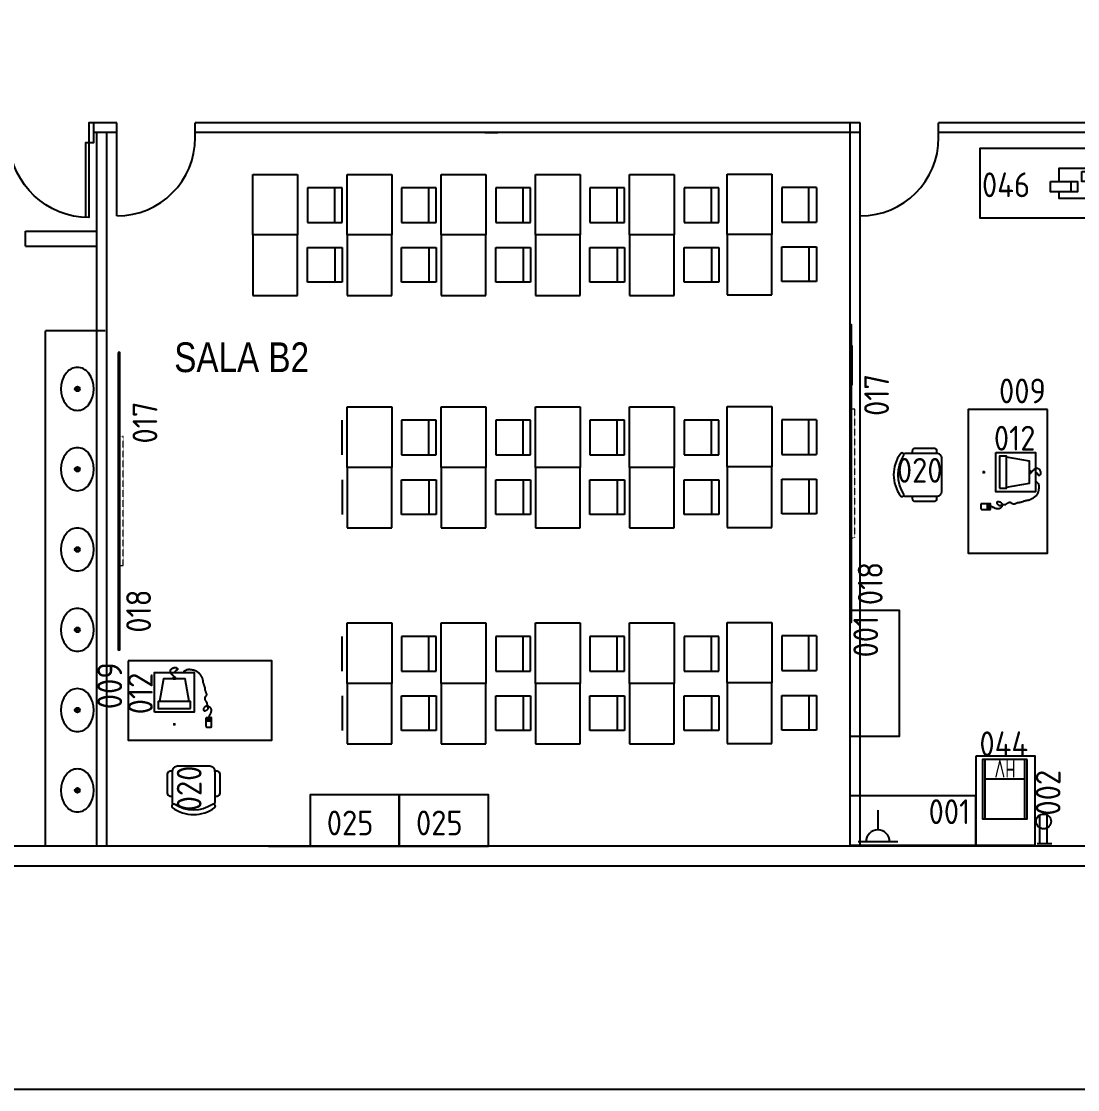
# Model space of a CAD drawing. Header units: millimetres. Extents: x 18768 to 1484868, y -11027 to 520152.
# Drawn here: x 1388104 to 1398761, y 136290 to 147066 of the extents above; entities that cross this region are included whole.
import ezdxf
from ezdxf.enums import TextEntityAlignment as Align

# ---------------------------------------------------------------- set-up
doc = ezdxf.new("R2010")
doc.units = ezdxf.units.MM
doc.linetypes.add('HIDDEN', pattern=[0.375, 0.25, -0.125])
for name, color, linetype in [('025', 3, 'Continuous'), ('1-PAREDES', 7, 'Continuous'), ('4-MOBILIA', 4, 'Continuous'), ('esquadrias', 2, 'Continuous'), ('L018-SIMBOLO1', 3, 'Continuous'), ('L025-CONTORNO', 7, 'Continuous'), ('L025-TEXTO', 7, 'Continuous'), ('L035-ARRANJO-ADQUIRIR', 102, 'Continuous'), ('L035-TEXTO', 40, 'Continuous'), ('MOBÍLIA', 26, 'Continuous'), ('Muros', 4, 'Continuous'), ('PAREDES', 7, 'Continuous')]:
    doc.layers.add(name, color=color, linetype=linetype)
doc.layers.add('L035-DEMOLIÇÃO', color=40, linetype='Continuous', plot=False)
doc.styles.add('ISO-CP--18', font='isocp.shx', dxfattribs={"width": 0.75, "height": 180})
doc.styles.add('ISO-CP--25', font='isocp.shx', dxfattribs={"height": 250})
doc.styles.get("Standard").update_dxf_attribs({"font": 'arial.ttf'})

# ---------------------------------------------------------------- blocks, each defined once
blk = doc.blocks.new('cubem-pl')
at = {"linetype": 'Continuous'}
for radius in [0.024, 0.012]:
    blk.add_circle((0.265, 0), radius, dxfattribs=at)
for centre, radius, start, end in [((0.265, 0.076), 0.139, 37.5041, 142.4959), ((0.364, 0), 0.264, 142.4959, 217.5041), ((0.166, 0), 0.264, 322.4959, 37.5041), ((0.265, -0.076), 0.139, 217.5041, 322.4959)]:
    blk.add_arc(centre, radius, start, end)
blk = doc.blocks.new('BL_SENAI_id9300159197')
at = {"layer": 'L025-CONTORNO', "color": 0, "linetype": 'HIDDEN', "lineweight": 9}
blk.add_lwpolyline([(-650, -50), (650, -50), (650, 0), (-650, 0)], close=True, dxfattribs=at)
at = {"layer": 'L025-TEXTO', "lineweight": 9, "style": 'ISO-CP--25'}
blk.add_attdef('rmp_mt_codmaterial', (15, 15), '', height=40, dxfattribs=at)
at = {"layer": 'L025-TEXTO', "lineweight": 9, "style": 'ISO-CP--25', "flags": 1}
for tag in ['rmp_mt_nomeunid', 'rmp_mt_potencia', 'rmp_mt_cod']:
    blk.add_attdef(tag, (15, 15), '', height=40, dxfattribs=at)
blk = doc.blocks.new('BL_SENAI_id9320290690')
at = {"layer": 'L025-CONTORNO', "color": 0}
blk.add_lwpolyline([(-3131, 134), (-131, 134), (-131, 152), (-3131, 152)], close=True, dxfattribs=at)
at = {"layer": 'L025-TEXTO', "style": 'ISO-CP--25'}
blk.add_attdef('rmp_mt_codmaterial', (15, 15), '', height=40, dxfattribs=at)
at = {"layer": 'L025-TEXTO', "style": 'ISO-CP--25', "flags": 1}
for tag in ['rmp_mt_nomeunid', 'rmp_mt_potencia', 'rmp_mt_cod']:
    blk.add_attdef(tag, (15, 15), '', height=40, dxfattribs=at)
blk = doc.blocks.new('BL_SENAI_id9350512080')
at = {"layer": 'L035-ARRANJO-ADQUIRIR', "color": 0, "linetype": 'ByBlock', "lineweight": -2}
for p, q in [((0, 400), (0, -200)), ((400, 400), (400, -200)), ((0, 0), (400, 0))]:
    blk.add_line(p, q, dxfattribs=at)
blk.add_lwpolyline([(-25, -200), (425, -200), (425, 400), (-25, 400)], close=True, dxfattribs=at)
at = {"layer": 'L025-TEXTO', "style": 'ISO-CP--25'}
blk.add_attdef('rmp_mt_codmaterial', (15, 15), '', height=40, dxfattribs=at)
at = {"layer": 'L025-TEXTO', "style": 'ISO-CP--25', "flags": 1}
for tag in ['rmp_mt_nomeunid', 'rmp_mt_potencia', 'rmp_mt_cod']:
    blk.add_attdef(tag, (15, 15), '', height=40, dxfattribs=at)
at = {"layer": 'L035-ARRANJO-ADQUIRIR', "color": 0, "linetype": 'ByBlock', "lineweight": -2, "style": 'ISO-CP--18', "width": 0.75}
blk.add_text('HV', height=180, dxfattribs=at).set_placement((91, -196))
blk = doc.blocks.new('BL_SENAI_id9320230780')
at = {"layer": 'L025-TEXTO', "color": 0}
blk.add_lwpolyline([(-342, 28), (295, 665), (-130, 1089), (-766, 453)], close=True, dxfattribs=at)
at = {"layer": 'L025-TEXTO', "style": 'ISO-CP--18'}
blk.add_attdef('rmp_mt_codmaterial', (15, 15), '', height=40, dxfattribs=at)
at = {"layer": 'L025-TEXTO', "style": 'ISO-CP--18', "flags": 1}
for tag in ['rmp_mt_nomeunid', 'rmp_mt_potencia', 'rmp_mt_cod']:
    blk.add_attdef(tag, (15, 15), '', height=40, dxfattribs=at)
blk = doc.blocks.new('BL_SENAI_id9330391500')
at = {"layer": 'L035-ARRANJO-ADQUIRIR', "color": 0, "linetype": 'ByBlock', "lineweight": -2}
for p, q in [((1196, 468), (1196, 365)), ((1256, 468), (1256, 365)), ((920, 365), (920, 261)), ((1210, 352), (1210, 336)), ((1296, 352), (1210, 352)), ((1296, 336), (1210, 336)), ((1296, 336), (1210, 336)), ((1218, 365), (1218, 352)), ((1218, 336), (1218, 328)), ((1234, 328), (1218, 328)), ((1234, 365), (1234, 352)), ((1234, 336), (1234, 328))]:
    blk.add_line(p, q, dxfattribs=at)
for points in [[(1500, 0), (1500, 0), (1500, 700), (1500, 700), (0, 700), (0, 700), (0, 0), (0, 0)], [(1031, 468), (1301, 468), (1301, 365), (1031, 365)], [(715, 365), (985, 365), (985, 261), (715, 261)], [(1296, 358), (1356, 358), (1356, 331), (1296, 331)]]:
    blk.add_lwpolyline(points, close=True, dxfattribs=at)
blk.add_lwpolyline([(798, 261), (798, 199), (1398, 199), (1398, 499), (798, 499), (798, 365)], dxfattribs=at)
at = {"layer": 'L025-TEXTO', "style": 'ISO-CP--25'}
blk.add_attdef('rmp_mt_codmaterial', (15, 15), '', height=40, dxfattribs=at)
at = {"layer": 'L025-TEXTO', "style": 'ISO-CP--25', "flags": 1}
for tag in ['rmp_mt_nomeunid', 'rmp_mt_potencia', 'rmp_mt_cod']:
    blk.add_attdef(tag, (15, 15), '', height=40, dxfattribs=at)
blk = doc.blocks.new('BL_SENAI_id9320260060')
at = {"layer": '025', "color": 0}
blk.add_lwpolyline([(-1269, -8), (1, -8), (1, 492), (-1269, 492)], close=True, dxfattribs=at)
at = {"layer": 'L025-TEXTO', "style": 'ISO-CP--18'}
blk.add_attdef('rmp_mt_codmaterial', (15, 15), '', height=40, dxfattribs=at)
at = {"layer": 'L025-TEXTO', "style": 'ISO-CP--18', "flags": 1}
for tag in ['rmp_mt_nomeunid', 'rmp_mt_potencia', 'rmp_mt_cod']:
    blk.add_attdef(tag, (15, 15), '', height=40, dxfattribs=at)
blk = doc.blocks.new('BL_SENAI_id9320230440')
at = {"layer": 'L035-ARRANJO-ADQUIRIR', "color": 0}
blk.add_lwpolyline([(0, 520), (-900, 520), (-900, 0), (0, 0)], close=True, dxfattribs=at)
at = {"layer": 'L025-TEXTO', "style": 'ISO-CP--25'}
blk.add_attdef('rmp_mt_codmaterial', (15, 15), '', height=40, dxfattribs=at)
at = {"layer": 'L025-TEXTO', "style": 'ISO-CP--25', "flags": 1}
for tag in ['rmp_mt_nomeunid', 'rmp_mt_potencia', 'rmp_mt_cod']:
    blk.add_attdef(tag, (15, 15), '', height=40, dxfattribs=at)
blk = doc.blocks.new('BL_SENAI_id9320210400')
at = {"layer": 'L035-ARRANJO-ADQUIRIR', "color": 0}
for points in [[(-690, 550, -0.290756), (-310, 550, 0.829608), (-284, 579, 0.333333), (-716, 579, 0.829608), (-690, 550)], [(-710, 550, 0.129448), (-717, 523), (-717, 219, 0.414214), (-663, 164), (-338, 164, 0.414214), (-284, 219), (-284, 525, 0.120944), (-290, 550)], [(-717, 464), (-737, 464, 0.414214), (-767, 434), (-767, 244, 0.414214), (-737, 214), (-717, 214)], [(-284, 214), (-264, 214, 0.414214), (-234, 244), (-234, 434, 0.414214), (-264, 464), (-284, 464)]]:
    blk.add_lwpolyline(points, format="xyb", dxfattribs=at)
at = {"layer": 'L025-TEXTO', "style": 'ISO-CP--25'}
blk.add_attdef('rmp_mt_codmaterial', (15, 15), '', height=40, dxfattribs=at)
at = {"layer": 'L025-TEXTO', "style": 'ISO-CP--25', "flags": 1}
for tag in ['rmp_mt_nomeunid', 'rmp_mt_potencia', 'rmp_mt_cod']:
    blk.add_attdef(tag, (15, 15), '', height=40, dxfattribs=at)
blk = doc.blocks.new('BL_SENAI_id9370710510')
at = {"layer": 'L035-ARRANJO-ADQUIRIR', "color": 0}
for p, q in [((173, 95), (173, 119)), ((491, 168), (491, 85)), ((491, 142), (549, 142)), ((491, 141), (549, 141)), ((495, 168), (495, 145)), ((511, 168), (495, 168)), ((495, 145), (511, 145)), ((542, 174), (498, 174)), ((511, 145), (511, 168)), ((529, 168), (512, 168)), ((512, 168), (512, 145)), ((512, 145), (529, 145)), ((529, 145), (529, 168)), ((530, 168), (530, 145)), ((546, 168), (530, 168)), ((530, 145), (546, 145)), ((546, 145), (546, 168)), ((549, 85), (549, 168)), ((185, 107), (161, 107)), ((498, 78), (542, 78))]:
    blk.add_line(p, q, dxfattribs=at)
for points in [[(173, 581), (172, 586), (170, 590), (168, 593), (165, 596), (162, 598), (160, 599), (158, 600), (156, 602), (154, 603), (153, 604), (152, 606), (152, 607), (152, 609), (151, 610), (151, 611), (150, 612), (149, 613), (148, 614), (146, 615), (145, 616), (143, 617), (141, 618), (139, 620), (138, 622), (136, 624), (135, 627), (134, 630), (133, 633), (133, 637), (133, 640), (133, 644), (133, 647), (134, 650), (134, 653), (135, 656), (137, 658), (138, 661), (140, 663), (142, 665), (144, 667), (146, 668), (148, 670), (151, 671), (153, 672), (156, 673), (158, 674), (160, 675), (162, 676), (164, 676), (166, 677), (168, 678), (170, 678), (172, 679), (174, 679), (175, 679), (177, 680), (179, 680), (180, 680), (182, 680), (183, 680), (185, 680), (187, 680), (189, 679), (190, 679), (192, 678), (194, 678), (195, 677), (197, 676), (199, 675), (200, 674), (201, 672), (203, 671), (204, 670), (205, 669), (205, 667), (206, 666), (206, 665), (206, 664), (206, 663), (206, 662), (205, 660), (205, 659), (204, 658), (203, 658), (201, 657), (200, 656), (199, 655), (197, 654), (196, 653), (194, 653), (193, 652), (191, 651), (190, 650), (189, 649), (187, 648), (186, 647), (185, 645), (184, 644), (183, 642), (182, 640), (181, 637), (179, 635), (176, 632), (173, 629)], [(268, 629), (272, 638), (277, 645), (282, 650), (288, 655), (294, 657), (300, 659), (307, 661), (313, 661), (320, 662), (326, 662), (332, 661), (338, 661), (343, 660), (349, 659), (355, 658), (360, 657), (366, 656), (371, 654), (377, 652), (382, 651), (387, 649), (392, 646), (397, 644), (402, 641), (406, 637), (411, 634), (415, 630), (419, 626), (422, 621), (426, 617), (430, 612), (433, 607), (437, 602), (440, 597), (443, 591), (447, 586), (449, 580), (452, 575), (454, 570), (456, 565), (457, 560), (458, 555), (459, 550), (460, 545), (460, 540), (461, 535), (461, 531), (462, 526), (464, 521), (466, 516), (467, 511), (470, 507), (472, 502), (474, 496), (475, 491), (477, 486), (478, 481), (479, 475), (480, 470), (481, 465), (481, 459), (482, 454), (483, 449), (484, 445), (486, 440), (487, 436), (489, 432), (491, 428), (492, 425), (494, 421), (495, 418), (496, 415), (496, 411), (496, 408), (496, 405), (495, 402), (494, 398), (493, 395), (492, 393), (490, 390), (488, 387), (486, 385), (484, 382), (482, 380), (481, 377), (480, 375), (479, 372), (479, 369), (479, 366), (479, 362), (481, 359), (482, 355), (484, 352), (486, 348), (488, 345), (490, 342), (492, 338), (493, 336), (495, 333), (497, 331), (498, 329), (499, 327), (500, 326), (501, 325), (501, 325), (501, 324), (501, 324), (501, 324), (501, 324), (500, 323), (500, 322), (501, 319), (501, 316), (502, 312), (503, 308), (504, 303), (505, 298), (506, 293), (507, 287), (508, 283), (509, 278), (510, 275), (511, 271), (511, 268), (511, 265), (510, 262), (509, 259), (507, 257), (505, 254), (502, 251), (498, 248), (495, 246), (491, 244), (487, 242), (483, 241), (480, 241), (477, 241), (475, 242), (473, 243), (471, 245), (470, 247), (469, 250), (469, 253), (469, 256), (469, 259), (470, 262), (471, 265), (472, 268), (473, 271), (475, 274), (477, 277), (479, 280), (482, 283), (485, 286), (488, 289), (491, 291), (495, 293), (498, 294), (503, 294), (507, 293), (512, 292), (517, 290), (522, 287), (527, 283), (531, 279), (536, 274), (539, 269), (542, 263), (543, 257), (544, 251), (544, 245), (543, 239), (542, 233), (540, 227), (538, 221), (536, 216), (533, 210), (530, 205), (528, 199), (525, 194), (523, 189), (521, 183), (520, 177), (520, 174)], [(323, 336), (283, 566), (63, 566), (23, 336)]]:
    blk.add_lwpolyline(points, dxfattribs=at)
for points in [[(-27, 229), (-27, 629), (373, 629), (373, 229)], [(162, 566), (184, 566), (184, 581), (162, 581)], [(335, 266), (335, 336), (10, 336), (10, 266)]]:
    blk.add_lwpolyline(points, close=True, dxfattribs=at)
for centre, start, end in [((498, 168), 90, 180), ((542, 168), 0, 90), ((498, 85), 180, 270), ((542, 85), 270, 0)]:
    blk.add_arc(centre, 6.72, start, end, dxfattribs=at)
at = {"layer": 'L025-TEXTO', "style": 'ISO-CP--25'}
blk.add_attdef('rmp_mt_codmaterial', (15, 15), '', height=40, dxfattribs=at)
at = {"layer": 'L025-TEXTO', "style": 'ISO-CP--25', "flags": 1}
for tag in ['rmp_mt_nomeunid', 'rmp_mt_potencia', 'rmp_mt_cod']:
    blk.add_attdef(tag, (15, 15), '', height=40, dxfattribs=at)
blk = doc.blocks.new('BL_SENAI_id9320220810')
at = {"layer": 'L025-CONTORNO', "color": 0}
blk.add_lwpolyline([(-688, 238), (112, 238), (112, 1688), (-688, 1688)], close=True, dxfattribs=at)
at = {"layer": 'L025-TEXTO', "style": 'ISO-CP--25'}
blk.add_attdef('rmp_mt_codmaterial', (15, 15), '', height=40, dxfattribs=at)
at = {"layer": 'L025-TEXTO', "style": 'ISO-CP--25', "flags": 1}
for tag in ['rmp_mt_nomeunid', 'rmp_mt_potencia', 'rmp_mt_cod']:
    blk.add_attdef(tag, (15, 15), '', height=40, dxfattribs=at)

msp = doc.modelspace()

# ---------------------------------------------------------------- linework, layer by layer
for p, q in [((1389858.161, 145893.6), (1389858.161, 146043.6)), ((1397358.161, 145893.6), (1397358.161, 146043.6)), ((1397358.161, 145893.6), (1397358.161, 146043.6)), ((1397358.161, 145893.6), (1397358.161, 146043.6))]:
    msp.add_line(p, q)
at = {"layer": '1-PAREDES'}
for p, q in [((1392909.944, 146043.6), (1392678.337, 146043.6)), ((1392778.337, 145944.6), (1392909.944, 145944.6)), ((1388145.418, 144949.557), (1388862.169, 144949.557)), ((1388145.418, 144798.508), (1388862.169, 144798.508))]:
    msp.add_line(p, q, dxfattribs=at)
at = {"layer": '4-MOBILIA'}
for p, q in [((1390440.516, 145521.06), (1390890.516, 145521.06)), ((1390440.516, 144911.06), (1390440.516, 145521.06)), ((1390890.516, 145521.06), (1390890.516, 144911.06)), ((1391390.516, 144911.06), (1391390.516, 145521.06)), ((1391390.516, 145521.06), (1391840.516, 145521.06)), ((1391840.516, 145521.06), (1391840.516, 144911.06)), ((1392340.516, 145521.06), (1392790.516, 145521.06)), ((1392340.516, 144911.06), (1392340.516, 145521.06)), ((1392790.516, 145521.06), (1392790.516, 144911.06)), ((1393290.516, 145521.06), (1393740.516, 145521.06)), ((1393290.516, 144911.06), (1393290.516, 145521.06)), ((1393740.516, 145521.06), (1393740.516, 144911.06)), ((1394240.516, 145521.06), (1394690.516, 145521.06)), ((1394240.516, 144911.06), (1394240.516, 145521.06)), ((1394690.516, 145521.06), (1394690.516, 144911.06)), ((1395225.118, 145525.822), (1395675.118, 145525.822)), ((1395225.118, 144915.822), (1395225.118, 145525.822)), ((1395675.118, 145525.822), (1395675.118, 144915.822)), ((1396125.118, 145390.822), (1396125.118, 145040.822)), ((1390890.516, 144911.06), (1390440.516, 144911.06)), ((1390440.516, 144911.06), (1390440.516, 144301.06)), ((1390890.516, 144911.06), (1390440.516, 144911.06)), ((1390890.516, 144301.06), (1390890.516, 144911.06)), ((1391390.516, 144911.06), (1391390.516, 144301.06)), ((1391840.516, 144911.06), (1391390.516, 144911.06)), ((1391840.516, 144911.06), (1391390.516, 144911.06)), ((1391840.516, 144301.06), (1391840.516, 144911.06)), ((1392790.516, 144911.06), (1392340.516, 144911.06)), ((1392340.516, 144911.06), (1392340.516, 144301.06)), ((1392790.516, 144911.06), (1392340.516, 144911.06)), ((1392790.516, 144301.06), (1392790.516, 144911.06)), ((1393290.516, 144911.06), (1393290.516, 144301.06)), ((1393740.516, 144911.06), (1393290.516, 144911.06)), ((1393740.516, 144911.06), (1393290.516, 144911.06)), ((1393740.516, 144301.06), (1393740.516, 144911.06)), ((1394690.516, 144911.06), (1394240.516, 144911.06)), ((1394240.516, 144911.06), (1394240.516, 144301.06)), ((1394690.516, 144911.06), (1394240.516, 144911.06)), ((1394690.516, 144301.06), (1394690.516, 144911.06)), ((1395225.118, 144915.822), (1395225.118, 144305.822)), ((1395675.118, 144915.822), (1395225.118, 144915.822)), ((1395675.118, 144915.822), (1395225.118, 144915.822)), ((1395675.118, 144305.822), (1395675.118, 144915.822)), ((1396125.118, 144790.822), (1396125.118, 144440.822)), ((1390440.516, 144301.06), (1390890.516, 144301.06)), ((1391390.516, 144301.06), (1391840.516, 144301.06)), ((1392340.516, 144301.06), (1392790.516, 144301.06)), ((1393290.516, 144301.06), (1393740.516, 144301.06)), ((1394240.516, 144301.06), (1394690.516, 144301.06)), ((1395225.118, 144305.822), (1395675.118, 144305.822)), ((1391390.516, 142566.875), (1391390.516, 143176.875)), ((1391390.516, 143176.875), (1391840.516, 143176.875)), ((1391840.516, 143176.875), (1391840.516, 142566.875)), ((1392340.516, 143176.875), (1392790.516, 143176.875)), ((1392340.516, 142566.875), (1392340.516, 143176.875)), ((1392790.516, 143176.875), (1392790.516, 142566.875)), ((1393290.516, 143176.875), (1393740.516, 143176.875)), ((1393290.516, 142566.875), (1393290.516, 143176.875)), ((1393740.516, 143176.875), (1393740.516, 142566.875)), ((1394240.516, 143176.875), (1394690.516, 143176.875)), ((1394240.516, 142566.875), (1394240.516, 143176.875)), ((1394690.516, 143176.875), (1394690.516, 142566.875)), ((1395225.118, 143181.638), (1395675.118, 143181.638)), ((1395225.118, 142571.638), (1395225.118, 143181.638)), ((1395675.118, 143181.638), (1395675.118, 142571.638)), ((1396125.118, 143046.638), (1396125.118, 142696.638)), ((1391390.516, 142566.875), (1391390.516, 141956.875)), ((1391840.516, 142566.875), (1391390.516, 142566.875)), ((1391840.516, 142566.875), (1391390.516, 142566.875)), ((1391840.516, 141956.875), (1391840.516, 142566.875)), ((1392790.516, 142566.875), (1392340.516, 142566.875)), ((1392340.516, 142566.875), (1392340.516, 141956.875)), ((1392790.516, 142566.875), (1392340.516, 142566.875)), ((1392790.516, 141956.875), (1392790.516, 142566.875)), ((1393290.516, 142566.875), (1393290.516, 141956.875)), ((1393740.516, 142566.875), (1393290.516, 142566.875)), ((1393740.516, 142566.875), (1393290.516, 142566.875)), ((1393740.516, 141956.875), (1393740.516, 142566.875)), ((1394690.516, 142566.875), (1394240.516, 142566.875)), ((1394240.516, 142566.875), (1394240.516, 141956.875)), ((1394690.516, 142566.875), (1394240.516, 142566.875)), ((1394690.516, 141956.875), (1394690.516, 142566.875)), ((1395225.118, 142571.638), (1395225.118, 141961.638)), ((1395675.118, 142571.638), (1395225.118, 142571.638)), ((1395675.118, 142571.638), (1395225.118, 142571.638)), ((1395675.118, 141961.638), (1395675.118, 142571.638)), ((1396125.118, 142446.638), (1396125.118, 142096.638)), ((1391390.516, 141956.875), (1391840.516, 141956.875)), ((1392340.516, 141956.875), (1392790.516, 141956.875)), ((1393290.516, 141956.875), (1393740.516, 141956.875)), ((1394240.516, 141956.875), (1394690.516, 141956.875)), ((1395225.118, 141961.638), (1395675.118, 141961.638)), ((1391390.516, 140387.014), (1391390.516, 140997.014)), ((1391390.516, 140997.014), (1391840.516, 140997.014)), ((1391840.516, 140997.014), (1391840.516, 140387.014)), ((1392340.516, 140997.014), (1392790.516, 140997.014)), ((1392340.516, 140387.014), (1392340.516, 140997.014)), ((1392790.516, 140997.014), (1392790.516, 140387.014)), ((1393290.516, 140997.014), (1393740.516, 140997.014)), ((1393290.516, 140387.014), (1393290.516, 140997.014)), ((1393740.516, 140997.014), (1393740.516, 140387.014)), ((1394240.516, 140997.014), (1394690.516, 140997.014)), ((1394240.516, 140387.014), (1394240.516, 140997.014)), ((1394690.516, 140997.014), (1394690.516, 140387.014)), ((1395225.118, 141001.777), (1395675.118, 141001.777)), ((1395225.118, 140391.777), (1395225.118, 141001.777)), ((1395675.118, 141001.777), (1395675.118, 140391.777)), ((1396125.118, 140866.777), (1396125.118, 140516.777)), ((1391390.516, 140387.014), (1391390.516, 139777.014)), ((1391840.516, 140387.014), (1391390.516, 140387.014)), ((1391840.516, 140387.014), (1391390.516, 140387.014)), ((1391840.516, 139777.014), (1391840.516, 140387.014)), ((1392790.516, 140387.014), (1392340.516, 140387.014)), ((1392340.516, 140387.014), (1392340.516, 139777.014)), ((1392790.516, 140387.014), (1392340.516, 140387.014)), ((1392790.516, 139777.014), (1392790.516, 140387.014)), ((1393290.516, 140387.014), (1393290.516, 139777.014)), ((1393740.516, 140387.014), (1393290.516, 140387.014)), ((1393740.516, 140387.014), (1393290.516, 140387.014)), ((1393740.516, 139777.014), (1393740.516, 140387.014)), ((1394690.516, 140387.014), (1394240.516, 140387.014)), ((1394240.516, 140387.014), (1394240.516, 139777.014)), ((1394690.516, 140387.014), (1394240.516, 140387.014)), ((1394690.516, 139777.014), (1394690.516, 140387.014)), ((1395225.118, 140391.777), (1395225.118, 139781.777)), ((1395675.118, 140391.777), (1395225.118, 140391.777)), ((1395675.118, 140391.777), (1395225.118, 140391.777)), ((1395675.118, 139781.777), (1395675.118, 140391.777)), ((1396125.118, 140266.777), (1396125.118, 139916.777)), ((1391390.516, 139777.014), (1391840.516, 139777.014)), ((1392340.516, 139777.014), (1392790.516, 139777.014)), ((1393290.516, 139777.014), (1393740.516, 139777.014)), ((1394240.516, 139777.014), (1394690.516, 139777.014)), ((1395225.118, 139781.777), (1395675.118, 139781.777)), ((1390598.639, 138744.6), (1391048.639, 138744.6)), ((1391548.639, 138744.6), (1391998.639, 138744.6))]:
    msp.add_line(p, q, dxfattribs=at)
at = {"layer": '4-MOBILIA', "linetype": 'Continuous'}
for p, q in [((1391340.516, 145386.06), (1390990.516, 145386.06)), ((1390990.516, 145386.06), (1390990.516, 145036.06)), ((1391265.516, 145036.06), (1391265.516, 145386.06)), ((1391340.516, 145036.06), (1391340.516, 145386.06)), ((1392290.516, 145386.06), (1391940.516, 145386.06)), ((1391940.516, 145386.06), (1391940.516, 145036.06)), ((1392215.516, 145036.06), (1392215.516, 145386.06)), ((1392290.516, 145036.06), (1392290.516, 145386.06)), ((1393240.516, 145386.06), (1392890.516, 145386.06)), ((1392890.516, 145386.06), (1392890.516, 145036.06)), ((1393165.516, 145036.06), (1393165.516, 145386.06)), ((1393240.516, 145036.06), (1393240.516, 145386.06)), ((1394190.516, 145386.06), (1393840.516, 145386.06)), ((1393840.516, 145386.06), (1393840.516, 145036.06)), ((1394115.516, 145036.06), (1394115.516, 145386.06)), ((1394190.516, 145036.06), (1394190.516, 145386.06)), ((1395140.516, 145386.06), (1394790.516, 145386.06)), ((1394790.516, 145386.06), (1394790.516, 145036.06)), ((1395065.516, 145036.06), (1395065.516, 145386.06)), ((1395140.516, 145036.06), (1395140.516, 145386.06)), ((1396125.118, 145390.822), (1395775.118, 145390.822)), ((1395775.118, 145390.822), (1395775.118, 145040.822)), ((1396050.118, 145040.822), (1396050.118, 145390.822)), ((1390990.516, 145036.06), (1391340.516, 145036.06)), ((1391940.516, 145036.06), (1392290.516, 145036.06)), ((1392890.516, 145036.06), (1393240.516, 145036.06)), ((1393840.516, 145036.06), (1394190.516, 145036.06)), ((1394790.516, 145036.06), (1395140.516, 145036.06)), ((1395775.118, 145040.822), (1396125.118, 145040.822)), ((1390990.516, 144786.06), (1391340.516, 144786.06)), ((1390990.516, 144436.06), (1390990.516, 144786.06)), ((1391265.516, 144786.06), (1391265.516, 144436.06)), ((1391340.516, 144786.06), (1391340.516, 144436.06)), ((1391940.516, 144786.06), (1392290.516, 144786.06)), ((1391940.516, 144436.06), (1391940.516, 144786.06)), ((1392215.516, 144786.06), (1392215.516, 144436.06)), ((1392290.516, 144786.06), (1392290.516, 144436.06)), ((1392890.516, 144786.06), (1393240.516, 144786.06)), ((1392890.516, 144436.06), (1392890.516, 144786.06)), ((1393165.516, 144786.06), (1393165.516, 144436.06)), ((1393240.516, 144786.06), (1393240.516, 144436.06)), ((1393840.516, 144786.06), (1394190.516, 144786.06)), ((1393840.516, 144436.06), (1393840.516, 144786.06)), ((1394115.516, 144786.06), (1394115.516, 144436.06)), ((1394190.516, 144786.06), (1394190.516, 144436.06)), ((1394790.516, 144786.06), (1395140.516, 144786.06)), ((1394790.516, 144436.06), (1394790.516, 144786.06)), ((1395065.516, 144786.06), (1395065.516, 144436.06)), ((1395140.516, 144786.06), (1395140.516, 144436.06)), ((1395775.118, 144790.822), (1396125.118, 144790.822)), ((1395775.118, 144440.822), (1395775.118, 144790.822)), ((1396050.118, 144790.822), (1396050.118, 144440.822)), ((1391340.516, 144436.06), (1390990.516, 144436.06)), ((1392290.516, 144436.06), (1391940.516, 144436.06)), ((1393240.516, 144436.06), (1392890.516, 144436.06)), ((1394190.516, 144436.06), (1393840.516, 144436.06)), ((1395140.516, 144436.06), (1394790.516, 144436.06)), ((1396125.118, 144440.822), (1395775.118, 144440.822)), ((1391340.516, 142691.875), (1391340.516, 143041.875)), ((1392290.516, 143041.875), (1391940.516, 143041.875)), ((1391940.516, 143041.875), (1391940.516, 142691.875)), ((1392215.516, 142691.875), (1392215.516, 143041.875)), ((1392290.516, 142691.875), (1392290.516, 143041.875)), ((1393240.516, 143041.875), (1392890.516, 143041.875)), ((1392890.516, 143041.875), (1392890.516, 142691.875)), ((1393165.516, 142691.875), (1393165.516, 143041.875)), ((1393240.516, 142691.875), (1393240.516, 143041.875)), ((1394190.516, 143041.875), (1393840.516, 143041.875)), ((1393840.516, 143041.875), (1393840.516, 142691.875)), ((1394115.516, 142691.875), (1394115.516, 143041.875)), ((1394190.516, 142691.875), (1394190.516, 143041.875)), ((1395140.516, 143041.875), (1394790.516, 143041.875)), ((1394790.516, 143041.875), (1394790.516, 142691.875)), ((1395065.516, 142691.875), (1395065.516, 143041.875)), ((1395140.516, 142691.875), (1395140.516, 143041.875)), ((1396125.118, 143046.638), (1395775.118, 143046.638)), ((1395775.118, 143046.638), (1395775.118, 142696.638)), ((1396050.118, 142696.638), (1396050.118, 143046.638)), ((1391940.516, 142691.875), (1392290.516, 142691.875)), ((1392890.516, 142691.875), (1393240.516, 142691.875)), ((1393840.516, 142691.875), (1394190.516, 142691.875)), ((1394790.516, 142691.875), (1395140.516, 142691.875)), ((1395775.118, 142696.638), (1396125.118, 142696.638)), ((1391340.516, 142441.875), (1391340.516, 142091.875)), ((1391940.516, 142441.875), (1392290.516, 142441.875)), ((1391940.516, 142091.875), (1391940.516, 142441.875)), ((1392215.516, 142441.875), (1392215.516, 142091.875)), ((1392290.516, 142441.875), (1392290.516, 142091.875)), ((1392890.516, 142441.875), (1393240.516, 142441.875)), ((1392890.516, 142091.875), (1392890.516, 142441.875)), ((1393165.516, 142441.875), (1393165.516, 142091.875)), ((1393240.516, 142441.875), (1393240.516, 142091.875)), ((1393840.516, 142441.875), (1394190.516, 142441.875)), ((1393840.516, 142091.875), (1393840.516, 142441.875)), ((1394115.516, 142441.875), (1394115.516, 142091.875)), ((1394190.516, 142441.875), (1394190.516, 142091.875)), ((1394790.516, 142441.875), (1395140.516, 142441.875)), ((1394790.516, 142091.875), (1394790.516, 142441.875)), ((1395065.516, 142441.875), (1395065.516, 142091.875)), ((1395140.516, 142441.875), (1395140.516, 142091.875)), ((1395775.118, 142446.638), (1396125.118, 142446.638)), ((1395775.118, 142096.638), (1395775.118, 142446.638)), ((1396050.118, 142446.638), (1396050.118, 142096.638)), ((1392290.516, 142091.875), (1391940.516, 142091.875)), ((1393240.516, 142091.875), (1392890.516, 142091.875)), ((1394190.516, 142091.875), (1393840.516, 142091.875)), ((1395140.516, 142091.875), (1394790.516, 142091.875)), ((1396125.118, 142096.638), (1395775.118, 142096.638)), ((1391340.516, 140512.014), (1391340.516, 140862.014)), ((1392290.516, 140862.014), (1391940.516, 140862.014)), ((1391940.516, 140862.014), (1391940.516, 140512.014)), ((1392215.516, 140512.014), (1392215.516, 140862.014)), ((1392290.516, 140512.014), (1392290.516, 140862.014)), ((1393240.516, 140862.014), (1392890.516, 140862.014)), ((1392890.516, 140862.014), (1392890.516, 140512.014)), ((1393165.516, 140512.014), (1393165.516, 140862.014)), ((1393240.516, 140512.014), (1393240.516, 140862.014)), ((1394190.516, 140862.014), (1393840.516, 140862.014)), ((1393840.516, 140862.014), (1393840.516, 140512.014)), ((1394115.516, 140512.014), (1394115.516, 140862.014)), ((1394190.516, 140512.014), (1394190.516, 140862.014)), ((1395140.516, 140862.014), (1394790.516, 140862.014)), ((1394790.516, 140862.014), (1394790.516, 140512.014)), ((1395065.516, 140512.014), (1395065.516, 140862.014)), ((1395140.516, 140512.014), (1395140.516, 140862.014)), ((1396125.118, 140866.777), (1395775.118, 140866.777)), ((1395775.118, 140866.777), (1395775.118, 140516.777)), ((1396050.118, 140516.777), (1396050.118, 140866.777)), ((1395775.118, 140516.777), (1396125.118, 140516.777)), ((1391940.516, 140512.014), (1392290.516, 140512.014)), ((1392890.516, 140512.014), (1393240.516, 140512.014)), ((1393840.516, 140512.014), (1394190.516, 140512.014)), ((1394790.516, 140512.014), (1395140.516, 140512.014)), ((1391340.516, 140262.014), (1391340.516, 139912.014)), ((1391940.516, 140262.014), (1392290.516, 140262.014)), ((1391940.516, 139912.014), (1391940.516, 140262.014)), ((1392215.516, 140262.014), (1392215.516, 139912.014)), ((1392290.516, 140262.014), (1392290.516, 139912.014)), ((1392890.516, 140262.014), (1393240.516, 140262.014)), ((1392890.516, 139912.014), (1392890.516, 140262.014)), ((1393165.516, 140262.014), (1393165.516, 139912.014)), ((1393240.516, 140262.014), (1393240.516, 139912.014)), ((1393840.516, 140262.014), (1394190.516, 140262.014)), ((1393840.516, 139912.014), (1393840.516, 140262.014)), ((1394115.516, 140262.014), (1394115.516, 139912.014)), ((1394190.516, 140262.014), (1394190.516, 139912.014)), ((1394790.516, 140262.014), (1395140.516, 140262.014)), ((1394790.516, 139912.014), (1394790.516, 140262.014)), ((1395065.516, 140262.014), (1395065.516, 139912.014)), ((1395140.516, 140262.014), (1395140.516, 139912.014)), ((1395775.118, 140266.777), (1396125.118, 140266.777)), ((1395775.118, 139916.777), (1395775.118, 140266.777)), ((1396050.118, 140266.777), (1396050.118, 139916.777)), ((1392290.516, 139912.014), (1391940.516, 139912.014)), ((1393240.516, 139912.014), (1392890.516, 139912.014)), ((1394190.516, 139912.014), (1393840.516, 139912.014)), ((1395140.516, 139912.014), (1394790.516, 139912.014)), ((1396125.118, 139916.777), (1395775.118, 139916.777))]:
    msp.add_line(p, q, dxfattribs=at)
at = {"layer": 'esquadrias'}
msp.add_lwpolyline([(1388755.994, 145086.956), (1388755.994, 145843.6), (1388836.554, 145843.6), (1388836.554, 146043.6), (1388786.204, 146043.6), (1388786.204, 145086.956, -0.396515329), (1387982.098, 145843.6), (1387980.61, 146043.6), (1387930.26, 146043.6), (1387930.26, 145843.6), (1387982.098, 145843.6)], format="xyb", dxfattribs=at)
at = {"layer": 'L018-SIMBOLO1'}
for p, q in [((1398379.746, 138770.159), (1398379.746, 139060.111)), ((1398454.746, 138770.159), (1398454.746, 139060.111)), ((1398501.735, 138770.159), (1398351.735, 138770.159))]:
    msp.add_line(p, q, dxfattribs=at)
msp.add_circle((1398417.246, 138995.159), 75, dxfattribs=at)
at = {"layer": 'L035-ARRANJO-ADQUIRIR', "color": 100}
for p, q in [((1396485.446, 143397.686), (1396485.446, 143797.686)), ((1396745.522, 139109.288), (1396745.522, 138909.288)), ((1396945.522, 138789.288), (1396545.522, 138789.288))]:
    msp.add_line(p, q, dxfattribs=at)
msp.add_arc((1396745.522, 138789.288), 120, 0, 180, dxfattribs=at)
at = {"layer": 'L035-DEMOLIÇÃO', "linetype": 'ByBlock', "lineweight": -2}
msp.add_lwpolyline([(1437540.298, 136290.012), (1345642.017, 136290.012), (1345642.017, 173818.605), (1437540.298, 173818.605)], close=True, dxfattribs=at)
at = {"layer": 'MOBÍLIA'}
msp.add_line((1388346.816, 138754.753), (1388346.816, 143942.704), dxfattribs=at)
at = {"layer": 'Muros'}
for p, q in [((1388145.418, 144798.508), (1388145.418, 144949.557)), ((1388951.012, 143942.704), (1388346.816, 143942.704))]:
    msp.add_line(p, q, dxfattribs=at)
at = {"layer": 'PAREDES'}
for p, q in [((1389068.161, 146043.6), (1388836.554, 146043.6)), ((1389068.161, 145103.6), (1389068.161, 146043.6)), ((1396568.161, 146043.6), (1389858.161, 146043.6)), ((1396462.169, 146043.6), (1396462.169, 138754.753)), ((1396568.161, 145103.6), (1396568.161, 146043.6)), ((1396568.161, 145103.6), (1396568.161, 146043.6)), ((1396568.161, 145103.6), (1396568.161, 146043.6)), ((1404068.161, 146043.6), (1397358.161, 146043.6)), ((1389068.161, 145944.6), (1388836.554, 145944.6)), ((1388862.169, 145944.6), (1388862.169, 138754.753)), ((1388962.169, 145944.6), (1388962.169, 138754.753)), ((1396568.161, 145944.6), (1389858.161, 145944.6)), ((1396461.865, 145944.6), (1396461.865, 138754.753)), ((1396462.169, 145944.6), (1396462.169, 138754.753)), ((1396561.865, 145944.6), (1396561.865, 138754.753)), ((1404068.161, 145944.6), (1397358.161, 145944.6)), ((1404996.062, 138744.6), (1382062.298, 138744.6)), ((1404996.062, 138544.6), (1381888.298, 138544.6))]:
    msp.add_line(p, q, dxfattribs=at)
for centre in [(1389068.161, 145893.6), (1396568.161, 145893.6), (1396568.161, 145893.6), (1396568.161, 145893.6)]:
    msp.add_arc(centre, 790, 270, 0, dxfattribs=at)

# ---------------------------------------------------------------- block references
at = {"layer": 'L035-ARRANJO-ADQUIRIR'}
ref = msp.add_blockref('BL_SENAI_id9330391500', (1397773.601, 145084.07), dxfattribs=at)
ref.add_attrib('rmp_mt_codmaterial', '046', dxfattribs={"layer": 'L025-TEXTO', "height": 250, "style": 'ISO-CP--25'}).set_placement((1398038.105, 145417.407), align=Align.MIDDLE)
ref = msp.add_blockref('BL_SENAI_id9320290690', (1396327.779, 140873.819), dxfattribs=dict(at, rotation=270))
ref.add_attrib('rmp_mt_codmaterial', '018', dxfattribs={"layer": 'L025-TEXTO', "height": 250, "rotation": 90, "style": 'ISO-CP--25'}).set_placement((1396667.881, 141394.973), align=Align.MIDDLE)
ref = msp.add_blockref('BL_SENAI_id9320290690', (1388946.447, 140595.65), dxfattribs=dict(at, rotation=270))
ref.add_attrib('rmp_mt_codmaterial', '018', dxfattribs={"layer": 'L025-TEXTO', "height": 250, "rotation": 90, "style": 'ISO-CP--25'}).set_placement((1389286.549, 141116.804), align=Align.MIDDLE)
ref = msp.add_blockref('BL_SENAI_id9300159197', (1396462.169, 142504.753), dxfattribs=dict(at, rotation=90))
ref.add_attrib('rmp_mt_codmaterial', '017', dxfattribs={"layer": 'L025-TEXTO', "lineweight": 9, "height": 250, "rotation": 90, "style": 'ISO-CP--25'}).set_placement((1396732.434, 143297.05), align=Align.MIDDLE)
ref = msp.add_blockref('BL_SENAI_id9320220810', (1397768.528, 143389.91), dxfattribs=dict(at, rotation=180))
ref.add_attrib('rmp_mt_codmaterial', '009', dxfattribs={"layer": 'L025-TEXTO', "height": 250, "style": 'ISO-CP--25'}).set_placement((1398203.959, 143212.763), align=Align.CENTER)
ref = msp.add_blockref('BL_SENAI_id9300159197', (1389080.837, 142226.583), dxfattribs=dict(at, rotation=90))
ref.add_attrib('rmp_mt_codmaterial', '017', dxfattribs={"layer": 'L025-TEXTO', "lineweight": 9, "height": 250, "rotation": 90, "style": 'ISO-CP--25'}).set_placement((1389351.103, 143018.88), align=Align.MIDDLE)
ref = msp.add_blockref('BL_SENAI_id9370710510', (1397707.559, 142691.457), dxfattribs=dict(at, rotation=270))
ref.add_attrib('rmp_mt_codmaterial', '012', dxfattribs={"layer": 'L025-TEXTO', "height": 250, "style": 'ISO-CP--25'}).set_placement((1398125.437, 142861.039), align=Align.MIDDLE)
ref = msp.add_blockref('BL_SENAI_id9320210400', (1397555.128, 142992.114), dxfattribs=dict(at, rotation=90))
ref.add_attrib('rmp_mt_codmaterial', '020', dxfattribs={"layer": 'L025-TEXTO', "height": 250, "style": 'ISO-CP--25'}).set_placement((1397167.566, 142536.684), align=Align.MIDDLE)
ref = msp.add_blockref('BL_SENAI_id9320260060', (1396470.324, 139855.634), dxfattribs=dict(at, rotation=270))
ref.add_attrib('rmp_mt_codmaterial', '001', dxfattribs={"layer": 'L025-TEXTO', "height": 250, "rotation": 90, "style": 'ISO-CP--18'}).set_placement((1396623.321, 140859.601), align=Align.MIDDLE)
ref = msp.add_blockref('BL_SENAI_id9320220810', (1388943.611, 139928.785), dxfattribs=dict(at, rotation=270.0000000000381))
ref.add_attrib('rmp_mt_codmaterial', '009', dxfattribs={"layer": 'L025-TEXTO', "height": 250, "rotation": 90, "style": 'ISO-CP--25'}).set_placement((1389120.758, 140364.216), align=Align.CENTER)
ref = msp.add_blockref('BL_SENAI_id9370710510', (1389474.414, 139867.817), dxfattribs=at)
ref.add_attrib('rmp_mt_codmaterial', '012', dxfattribs={"layer": 'L025-TEXTO', "height": 250, "rotation": 90, "style": 'ISO-CP--25'}).set_placement((1389304.832, 140285.695), align=Align.MIDDLE)
ref = msp.add_blockref('BL_SENAI_id9320230780', (1397470.442, 139433.167), dxfattribs=dict(at, rotation=225.0000000000224))
ref.add_attrib('rmp_mt_codmaterial', '002', dxfattribs={"layer": 'L025-TEXTO', "height": 250, "rotation": 90, "style": 'ISO-CP--18'}).set_placement((1398588.047, 139284.969), align=Align.CENTER)
ref = msp.add_blockref('BL_SENAI_id9350512080', (1398226.788, 139420.644), dxfattribs=dict(at, rotation=180))
ref.add_attrib('rmp_mt_codmaterial', '044', dxfattribs={"layer": 'L025-TEXTO', "height": 250, "style": 'ISO-CP--25'}).set_placement((1398015.934, 139778.836), align=Align.MIDDLE)
ref = msp.add_blockref('BL_SENAI_id9320230780', (1399881.731, 138984.73), dxfattribs=dict(at, rotation=45.00000000002255))
ref.add_attrib('rmp_mt_codmaterial', '002', dxfattribs={"layer": 'L025-TEXTO', "height": 250, "rotation": 90, "style": 'ISO-CP--18'}).set_placement((1399881.01, 139400.573), align=Align.CENTER)
ref = msp.add_blockref('BL_SENAI_id9320210400', (1389341.407, 139715.386), dxfattribs=dict(at, rotation=180.0000000000381))
ref.add_attrib('rmp_mt_codmaterial', '020', dxfattribs={"layer": 'L025-TEXTO', "height": 250, "rotation": 90, "style": 'ISO-CP--25'}).set_placement((1389796.837, 139327.823), align=Align.MIDDLE)
ref = msp.add_blockref('BL_SENAI_id9320230440', (1391016.053, 139264.6), dxfattribs=dict(at, rotation=180))
ref.add_attrib('rmp_mt_codmaterial', '025', dxfattribs={"layer": 'L025-TEXTO', "height": 250, "style": 'ISO-CP--25'}).set_placement((1391420.599, 138980.281), align=Align.MIDDLE)
ref = msp.add_blockref('BL_SENAI_id9320230440', (1391916.053, 139264.6), dxfattribs=dict(at, rotation=180))
ref.add_attrib('rmp_mt_codmaterial', '025', dxfattribs={"layer": 'L025-TEXTO', "height": 250, "style": 'ISO-CP--25'}).set_placement((1392320.599, 138980.281), align=Align.MIDDLE)
ref = msp.add_blockref('BL_SENAI_id9320260060', (1396463.05, 139246.597), dxfattribs=dict(at, rotation=180))
ref.add_attrib('rmp_mt_codmaterial', '001', dxfattribs={"layer": 'L025-TEXTO', "height": 250, "style": 'ISO-CP--18'}).set_placement((1397467.017, 139093.6), align=Align.MIDDLE)
at = {"layer": 'MOBÍLIA', "xscale": 1006.993006989709, "yscale": 1006.993006989727, "zscale": 1006.993006989727, "rotation": 180}
for p in [(1388935.907, 143358.034), (1388935.907, 142548.124), (1388935.907, 141738.214), (1388935.907, 140928.304), (1388935.907, 140118.394), (1388935.907, 139308.484)]:
    msp.add_blockref('cubem-pl', p, dxfattribs=at)

# ---------------------------------------------------------------- texts
at = {"layer": 'L035-TEXTO', "width": 0.8}
msp.add_text('SALA B2', height=300, dxfattribs=at).set_placement((1389646.3, 143527.749))

doc.saveas('drawing.dxf')
